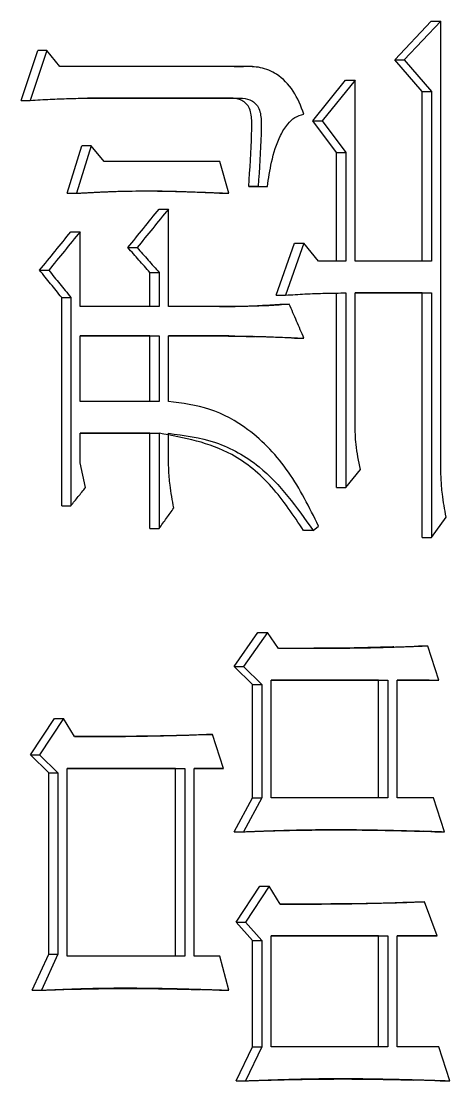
# Model space of a CAD drawing. Header units: millimetres. Extents: x 5659 to 7608, y 3628 to 5007.
# Drawn here: x 6512.94 to 6514.99, y 3833.57 to 3838.63 of the extents above; entities that cross this region are included whole.
import ezdxf

# ---------------------------------------------------------------- set-up
doc = ezdxf.new("R2010")
doc.units = ezdxf.units.MM

msp = doc.modelspace()

# ---------------------------------------------------------------- linework, layer by layer
at = {"color": 7, "linetype": 'Continuous', "lineweight": 25}
for p, q in [((6514.7227, 3838.4456), (6514.8965, 3838.6295)), ((6514.9425, 3838.6295), (6514.7685, 3838.4456)), ((6514.8965, 3838.6295), (6514.9425, 3838.6295)), ((6514.9425, 3836.5201), (6514.9425, 3838.6295)), ((6512.9374, 3838.2508), (6513.0166, 3838.4888)), ((6513.0602, 3838.4888), (6512.9808, 3838.2508)), ((6513.0602, 3838.4888), (6513.0166, 3838.4888)), ((6513.1219, 3838.4131), (6513.0602, 3838.4888)), ((6514.7227, 3838.4456), (6514.7685, 3838.4456)), ((6514.8531, 3838.2941), (6514.7227, 3838.4456)), ((6514.7685, 3838.4456), (6514.899, 3838.2941)), ((6514.0002, 3838.4131), (6513.1219, 3838.4131)), ((6513.9554, 3838.4131), (6514.0002, 3838.4131)), ((6514.0423, 3838.4126), (6514.0078, 3838.4126)), ((6514.3309, 3838.1535), (6514.4877, 3838.3482)), ((6514.5332, 3838.3482), (6514.3761, 3838.1535)), ((6514.4877, 3838.3482), (6514.5332, 3838.3482)), ((6514.5332, 3837.4828), (6514.5332, 3838.3482)), ((6514.8531, 3838.2941), (6514.899, 3838.2941)), ((6514.8531, 3837.4828), (6514.8531, 3838.2941)), ((6514.899, 3838.2941), (6514.899, 3837.4828)), ((6512.9374, 3838.2508), (6512.9808, 3838.2508)), ((6513.9379, 3838.2617), (6513.2539, 3838.2617)), ((6513.254, 3838.2617), (6513.9827, 3838.2617)), ((6513.938, 3838.2617), (6513.9828, 3838.2617)), ((6514.3309, 3838.1535), (6514.3761, 3838.1535)), ((6514.4442, 3838.0021), (6514.3309, 3838.1535)), ((6514.3761, 3838.1535), (6514.4896, 3838.0021)), ((6513.1574, 3837.8073), (6513.2278, 3838.0345)), ((6513.2716, 3838.0345), (6513.2012, 3837.8073)), ((6513.2716, 3838.0345), (6513.2278, 3838.0345)), ((6513.3332, 3837.9588), (6513.2716, 3838.0345)), ((6514.4442, 3838.0021), (6514.4896, 3838.0021)), ((6514.4442, 3837.4828), (6514.4442, 3838.0021)), ((6514.4896, 3838.0021), (6514.4896, 3837.4828)), ((6513.9301, 3837.8073), (6513.8863, 3837.9588)), ((6514.0702, 3837.8398), (6514.0253, 3837.8398)), ((6514.069, 3837.8398), (6514.1139, 3837.8398)), ((6514.0702, 3837.8398), (6514.1139, 3837.8398)), ((6513.1574, 3837.8073), (6513.2012, 3837.8073)), ((6513.8854, 3837.8073), (6513.9301, 3837.8073)), ((6513.5964, 3837.7316), (6513.6407, 3837.7316)), ((6513.6407, 3837.2665), (6513.6407, 3837.7316)), ((6513.175, 3837.6234), (6513.2188, 3837.6234)), ((6513.2188, 3837.2665), (6513.2188, 3837.6234)), ((6513.4473, 3837.5477), (6513.4914, 3837.5477)), ((6514.1564, 3837.3206), (6514.2437, 3837.5694)), ((6514.2888, 3837.5694), (6514.2014, 3837.3206)), ((6514.2437, 3837.5694), (6514.2888, 3837.5694)), ((6514.3587, 3837.4828), (6514.2888, 3837.5694)), ((6513.0255, 3837.4395), (6513.069, 3837.4395)), ((6514.4896, 3837.4828), (6514.3587, 3837.4828)), ((6514.899, 3837.4828), (6514.5332, 3837.4828)), ((6513.5526, 3837.4287), (6513.5968, 3837.4287)), ((6513.5526, 3837.2665), (6513.5526, 3837.4287)), ((6513.5968, 3837.4287), (6513.5968, 3837.2665)), ((6513.131, 3837.3097), (6513.1747, 3837.3097)), ((6513.131, 3836.3145), (6513.131, 3837.3097)), ((6513.1747, 3837.3097), (6513.1747, 3836.3145)), ((6514.1564, 3837.3206), (6514.2014, 3837.3206)), ((6514.4442, 3836.4011), (6514.4442, 3837.3314)), ((6514.4896, 3837.3314), (6514.4896, 3836.4011)), ((6514.5332, 3837.3314), (6514.899, 3837.3314)), ((6514.5332, 3836.704), (6514.5332, 3837.3314)), ((6514.8531, 3837.3314), (6514.5332, 3837.3314)), ((6514.8531, 3837.3314), (6514.899, 3837.3314)), ((6514.8531, 3836.1631), (6514.8531, 3837.3314)), ((6514.899, 3837.3314), (6514.899, 3836.1631)), ((6513.5968, 3837.2665), (6513.2188, 3837.2665)), ((6513.9301, 3837.2665), (6513.6407, 3837.2665)), ((6513.8854, 3837.2665), (6513.9301, 3837.2665)), ((6514.1738, 3837.2773), (6514.2189, 3837.2773)), ((6513.2188, 3836.8121), (6513.2188, 3837.1258)), ((6513.2188, 3837.1258), (6513.5968, 3837.1258)), ((6513.5526, 3837.1258), (6513.2188, 3837.1258)), ((6513.5526, 3837.1258), (6513.5968, 3837.1258)), ((6513.5526, 3836.8121), (6513.5526, 3837.1258)), ((6513.5968, 3837.1258), (6513.5968, 3836.8121)), ((6513.6407, 3837.1258), (6513.9301, 3837.1258)), ((6513.6407, 3836.8121), (6513.6407, 3837.1258)), ((6513.8854, 3837.1258), (6513.6407, 3837.1258)), ((6513.9301, 3837.1258), (6513.8854, 3837.1258)), ((6513.9306, 3837.1251), (6513.8854, 3837.1258)), ((6514.2437, 3837.115), (6514.2888, 3837.115)), ((6513.5968, 3836.8121), (6513.2188, 3836.8121)), ((6513.2188, 3836.6607), (6513.5969, 3836.6607)), ((6513.2188, 3836.5201), (6513.2188, 3836.6607)), ((6513.5526, 3836.6607), (6513.2188, 3836.6607)), ((6513.5526, 3836.6607), (6513.5969, 3836.6607)), ((6513.5526, 3836.2064), (6513.5526, 3836.6607)), ((6513.5969, 3836.6607), (6513.5969, 3836.2064)), ((6513.6407, 3836.5633), (6513.6407, 3836.6607)), ((6514.4896, 3836.4011), (6514.5594, 3836.4876)), ((6514.4442, 3836.4011), (6514.4896, 3836.4011)), ((6513.131, 3836.3145), (6513.1747, 3836.3145)), ((6514.899, 3836.1631), (6514.9686, 3836.2605)), ((6513.5526, 3836.2064), (6513.5969, 3836.2064)), ((6514.3325, 3836.1955), (6514.2873, 3836.1955)), ((6514.3325, 3836.1955), (6514.3587, 3836.2172)), ((6514.8531, 3836.1631), (6514.899, 3836.1631)), ((6513.9554, 3835.5465), (6514.069, 3835.7088)), ((6514.114, 3835.7088), (6514.0002, 3835.5465)), ((6514.069, 3835.7088), (6514.114, 3835.7088)), ((6514.1664, 3835.6331), (6514.114, 3835.7088)), ((6514.6937, 3835.6387), (6514.8357, 3835.6439)), ((6514.8816, 3835.6439), (6514.8357, 3835.6439)), ((6514.9338, 3835.4816), (6514.8816, 3835.6439)), ((6513.9554, 3835.5465), (6514.0002, 3835.5465)), ((6514.0428, 3835.46), (6513.9554, 3835.5465)), ((6514.0002, 3835.5465), (6514.0877, 3835.46)), ((6514.0428, 3835.46), (6514.0877, 3835.46)), ((6514.0428, 3834.9191), (6514.0428, 3835.46)), ((6514.0877, 3835.46), (6514.0877, 3834.9191)), ((6514.1315, 3834.9191), (6514.1315, 3835.4816)), ((6514.1315, 3835.4816), (6514.6901, 3835.4816)), ((6514.6444, 3835.4816), (6514.1315, 3835.4816)), ((6514.6444, 3835.4816), (6514.6901, 3835.4816)), ((6514.6444, 3834.9191), (6514.6444, 3835.4816)), ((6514.6901, 3835.4816), (6514.6901, 3834.9191)), ((6514.7337, 3834.9191), (6514.7337, 3835.4816)), ((6514.7337, 3835.4816), (6514.9338, 3835.4816)), ((6514.8878, 3835.4816), (6514.7337, 3835.4816)), ((6514.8878, 3835.4816), (6514.9338, 3835.4816)), ((6512.9815, 3835.1246), (6513.0959, 3835.2977)), ((6513.1395, 3835.2977), (6513.025, 3835.1246)), ((6513.0959, 3835.2977), (6513.1395, 3835.2977)), ((6513.1924, 3835.2112), (6513.1395, 3835.2977)), ((6513.8067, 3835.222), (6513.8513, 3835.222)), ((6513.9039, 3835.0597), (6513.8513, 3835.222)), ((6512.9815, 3835.1246), (6513.025, 3835.1246)), ((6513.0695, 3835.0381), (6512.9815, 3835.1246)), ((6513.025, 3835.1246), (6513.1131, 3835.0381)), ((6513.1571, 3834.1619), (6513.1571, 3835.0597)), ((6513.6753, 3835.0597), (6513.7197, 3835.0597)), ((6513.6753, 3834.1619), (6513.6753, 3835.0597)), ((6513.7197, 3835.0597), (6513.7197, 3834.1619)), ((6513.7636, 3835.0597), (6513.9039, 3835.0597)), ((6513.7636, 3834.1619), (6513.7636, 3835.0597)), ((6513.8592, 3835.0597), (6513.7636, 3835.0597)), ((6513.9039, 3835.0597), (6513.8592, 3835.0597)), ((6513.0695, 3835.0381), (6513.1131, 3835.0381)), ((6513.0695, 3834.1727), (6513.0695, 3835.0381)), ((6513.1131, 3835.0381), (6513.1131, 3834.1727)), ((6513.9554, 3834.7569), (6514.0428, 3834.9191)), ((6514.0877, 3834.9191), (6514.0002, 3834.7569)), ((6514.0428, 3834.9191), (6514.0877, 3834.9191)), ((6514.6901, 3834.9191), (6514.1315, 3834.9191)), ((6514.9077, 3834.9191), (6514.7337, 3834.9191)), ((6514.9599, 3834.7569), (6514.9077, 3834.9191)), ((6513.9554, 3834.7569), (6514.0002, 3834.7569)), ((6514.9139, 3834.7569), (6514.9599, 3834.7569)), ((6513.9642, 3834.3242), (6514.0778, 3834.4972)), ((6514.1227, 3834.4972), (6514.009, 3834.3242)), ((6514.0778, 3834.4972), (6514.1227, 3834.4972)), ((6514.1752, 3834.4107), (6514.1227, 3834.4972)), ((6514.8183, 3834.4215), (6514.8642, 3834.4215)), ((6514.9251, 3834.2593), (6514.8642, 3834.4215)), ((6513.9642, 3834.3242), (6514.009, 3834.3242)), ((6514.0428, 3834.2376), (6513.9642, 3834.3242)), ((6514.009, 3834.3242), (6514.0877, 3834.2376)), ((6514.1315, 3833.7292), (6514.1315, 3834.2593)), ((6514.1315, 3834.2593), (6514.6901, 3834.2593)), ((6514.6445, 3834.2593), (6514.1315, 3834.2593)), ((6514.6445, 3834.2593), (6514.6901, 3834.2593)), ((6514.6445, 3833.7292), (6514.6445, 3834.2593)), ((6514.6901, 3834.2593), (6514.6901, 3833.7292)), ((6514.7337, 3834.2593), (6514.9251, 3834.2593)), ((6514.7337, 3833.7292), (6514.7337, 3834.2593)), ((6514.8791, 3834.2593), (6514.7337, 3834.2593)), ((6514.9251, 3834.2593), (6514.8791, 3834.2593)), ((6514.0428, 3834.2376), (6514.0877, 3834.2376)), ((6514.0428, 3833.7292), (6514.0428, 3834.2376)), ((6514.0877, 3834.2376), (6514.0877, 3833.7292)), ((6512.9903, 3833.9996), (6513.0695, 3834.1727)), ((6513.1131, 3834.1727), (6513.0338, 3833.9996)), ((6513.0695, 3834.1727), (6513.1131, 3834.1727)), ((6513.8863, 3834.1619), (6513.7636, 3834.1619)), ((6513.9301, 3833.9996), (6513.8863, 3834.1619)), ((6512.9903, 3833.9996), (6513.0338, 3833.9996)), ((6513.8855, 3833.9996), (6513.7897, 3834.0024)), ((6513.8855, 3833.9996), (6513.9301, 3833.9996)), ((6513.9642, 3833.567), (6514.0428, 3833.7292)), ((6514.0877, 3833.7292), (6514.009, 3833.567)), ((6514.0428, 3833.7292), (6514.0877, 3833.7292)), ((6514.6901, 3833.7292), (6514.1315, 3833.7292)), ((6514.9338, 3833.7292), (6514.7337, 3833.7292)), ((6514.986, 3833.567), (6514.9338, 3833.7292)), ((6513.9642, 3833.567), (6514.009, 3833.567)), ((6514.9399, 3833.567), (6514.8098, 3833.5705)), ((6514.9399, 3833.567), (6514.986, 3833.567))]:
    msp.add_line(p, q, dxfattribs=at)
at = {"color": 7, "linetype": 'Continuous', "lineweight": 25, "flags": 128}
msp.add_lwpolyline([(6513.2452, 3836.4011), (6513.232, 3836.4606), (6513.2188, 3836.5201)], dxfattribs=at)
at = {"color": 7, "linetype": 'Continuous', "lineweight": 25}
for points, knots in [([(6514.2888, 3838.1859), (6514.2738, 3838.2241), (6514.2444, 3838.2991), (6514.168, 3838.377), (6514.0819, 3838.4124), (6514.0273, 3838.4129), (6514.0002, 3838.4131)], [0, 0, 0, 0, 0.291536, 0.572529, 0.787239, 1, 1, 1, 1]), ([(6512.9808, 3838.2508), (6513.0126, 3838.2529), (6513.074, 3838.2569), (6513.1651, 3838.2602), (6513.2243, 3838.2612), (6513.254, 3838.2617)], [0, 0, 0, 0, 0.349386, 0.674644, 1, 1, 1, 1]), ([(6514.0253, 3837.8398), (6514.0306, 3837.9239), (6514.0372, 3838.0298), (6514.0409, 3838.1557), (6514.0329, 3838.2204), (6513.9875, 3838.2591), (6513.9543, 3838.2608), (6513.9379, 3838.2617)], [0, 0, 0, 0, 0.512318, 0.645335, 0.776202, 0.889398, 1, 1, 1, 1]), ([(6513.9827, 3838.2617), (6513.9991, 3838.2608), (6514.0323, 3838.2591), (6514.0778, 3838.2204), (6514.0858, 3838.1557), (6514.0821, 3838.0298), (6514.0755, 3837.9239), (6514.0702, 3837.8398)], [0, 0, 0, 0, 0.110716, 0.223974, 0.35482, 0.487804, 1, 1, 1, 1]), ([(6514.1139, 3837.8398), (6514.1199, 3837.8784), (6514.1328, 3837.9622), (6514.1636, 3838.0652), (6514.2062, 3838.1355), (6514.2445, 3838.1733), (6514.2739, 3838.1817), (6514.2888, 3838.1859)], [0, 0, 0, 0, 0.279047, 0.604417, 0.761098, 0.879545, 1, 1, 1, 1]), ([(6513.8863, 3837.9588), (6513.804, 3837.9588), (6513.6199, 3837.9588), (6513.4352, 3837.9588), (6513.3332, 3837.9588)], [0, 0, 0, 0, 0.4472261, 1, 1, 1, 1]), ([(6514.0253, 3837.8398), (6514.0335, 3837.8398), (6514.0481, 3837.8398), (6514.0626, 3837.8398), (6514.069, 3837.8398)], [0, 0, 0, 0, 0.56, 1, 1, 1, 1]), ([(6513.2012, 3837.8073), (6513.2069, 3837.8077), (6513.2184, 3837.8083), (6513.2356, 3837.8093), (6513.2529, 3837.8102), (6513.2701, 3837.8111), (6513.2874, 3837.812), (6513.3046, 3837.8129), (6513.319, 3837.8136), (6513.3333, 3837.8142), (6513.3477, 3837.8148), (6513.3822, 3837.8162), (6513.4569, 3837.8183), (6513.5488, 3837.8187), (6513.6292, 3837.8175), (6513.6693, 3837.8166), (6513.6923, 3837.816), (6513.7152, 3837.8154), (6513.7439, 3837.8146), (6513.7725, 3837.8136), (6513.7955, 3837.8127), (6513.8126, 3837.812), (6513.8298, 3837.8113), (6513.8441, 3837.8108), (6513.8556, 3837.8104), (6513.8642, 3837.81), (6513.8728, 3837.8097), (6513.8814, 3837.8094), (6513.8899, 3837.809), (6513.8985, 3837.8087), (6513.9071, 3837.8084), (6513.9143, 3837.8081), (6513.9219, 3837.8077), (6513.9267, 3837.8075), (6513.9301, 3837.8073)], [0, 0, 0, 0, 0.023618, 0.047236, 0.070855, 0.094473, 0.118091, 0.141709, 0.165327, 0.177136, 0.200755, 0.224373, 0.318848, 0.507812, 0.602286, 0.649522, 0.67314, 0.696758, 0.743995, 0.791231, 0.81485, 0.838468, 0.862086, 0.885704, 0.897513, 0.909322, 0.921131, 0.932941, 0.94475, 0.956559, 0.968368, 0.980177, 0.986081, 1, 1, 1, 1]), ([(6513.8854, 3837.8073), (6513.8396, 3837.8092), (6513.748, 3837.8129), (6513.6285, 3837.8169), (6513.5547, 3837.8177), (6513.5268, 3837.818)], [0, 0, 0, 0, 0.38362, 0.767243, 1, 1, 1, 1]), ([(6513.4473, 3837.5477), (6513.4722, 3837.5784), (6513.5219, 3837.6397), (6513.5716, 3837.701), (6513.5964, 3837.7316)], [0, 0, 0, 0, 0.499998, 1, 1, 1, 1]), ([(6513.6407, 3837.7316), (6513.6159, 3837.701), (6513.5661, 3837.6397), (6513.5163, 3837.5784), (6513.4914, 3837.5477)], [0, 0, 0, 0, 0.5, 1, 1, 1, 1]), ([(6513.0255, 3837.4395), (6513.0504, 3837.4702), (6513.1003, 3837.5315), (6513.1501, 3837.5928), (6513.175, 3837.6234)], [0, 0, 0, 0, 0.499999, 1, 1, 1, 1]), ([(6513.2188, 3837.6234), (6513.1938, 3837.5928), (6513.1439, 3837.5315), (6513.094, 3837.4702), (6513.069, 3837.4395)], [0, 0, 0, 0, 0.5, 1, 1, 1, 1]), ([(6513.5526, 3837.4287), (6513.5351, 3837.4486), (6513.5, 3837.4882), (6513.4649, 3837.5279), (6513.4473, 3837.5477)], [0, 0, 0, 0, 0.5, 1, 1, 1, 1]), ([(6513.4914, 3837.5477), (6513.509, 3837.5279), (6513.5442, 3837.4882), (6513.5793, 3837.4486), (6513.5968, 3837.4287)], [0, 0, 0, 0, 0.499996, 1, 1, 1, 1]), ([(6513.131, 3837.3097), (6513.1134, 3837.3314), (6513.0783, 3837.3746), (6513.0431, 3837.4179), (6513.0255, 3837.4395)], [0, 0, 0, 0, 0.5, 1, 1, 1, 1]), ([(6513.069, 3837.4395), (6513.0866, 3837.4179), (6513.1219, 3837.3746), (6513.1571, 3837.3314), (6513.1747, 3837.3097)], [0, 0, 0, 0, 0.499996, 1, 1, 1, 1]), ([(6514.2014, 3837.3206), (6514.2322, 3837.3226), (6514.2956, 3837.3267), (6514.3917, 3837.3299), (6514.457, 3837.3309), (6514.4896, 3837.3314)], [0, 0, 0, 0, 0.3204463, 0.660167, 1, 1, 1, 1]), ([(6513.8854, 3837.2665), (6513.9184, 3837.2666), (6513.983, 3837.2669), (6514.0792, 3837.271), (6514.1423, 3837.2752), (6514.1738, 3837.2773)], [0, 0, 0, 0, 0.342239, 0.67104, 1, 1, 1, 1]), ([(6514.2189, 3837.2773), (6514.1861, 3837.2747), (6514.1217, 3837.2695), (6514.0253, 3837.267), (6513.9619, 3837.2666), (6513.9301, 3837.2665)], [0, 0, 0, 0, 0.341779, 0.670798, 1, 1, 1, 1]), ([(6514.2888, 3837.115), (6514.2772, 3837.1421), (6514.2539, 3837.1962), (6514.2305, 3837.2503), (6514.2189, 3837.2773)], [0, 0, 0, 0, 0.4999993, 1, 1, 1, 1]), ([(6513.9288, 3837.1253), (6513.9376, 3837.1252), (6513.957, 3837.1249), (6514.0023, 3837.124), (6514.0339, 3837.1231), (6514.0572, 3837.1223)], [0, 0, 0, 0, 0.180074, 0.397437, 1, 1, 1, 1]), ([(6513.9301, 3837.1258), (6513.9686, 3837.1254), (6514.0477, 3837.1246), (6514.1673, 3837.12), (6514.2483, 3837.1167), (6514.2888, 3837.115)], [0, 0, 0, 0, 0.321579, 0.660777, 1, 1, 1, 1]), ([(6514.2437, 3837.115), (6514.2053, 3837.1167), (6514.1419, 3837.1194), (6514.0785, 3837.1215), (6514.0536, 3837.1223)], [0, 0, 0, 0, 0.606289, 1, 1, 1, 1]), ([(6514.3587, 3836.2172), (6514.3145, 3836.3063), (6514.2275, 3836.482), (6514.0453, 3836.675), (6513.8421, 3836.7874), (6513.7076, 3836.8039), (6513.6407, 3836.8121)], [0, 0, 0, 0, 0.289657, 0.571456, 0.787204, 1, 1, 1, 1]), ([(6514.5594, 3836.4876), (6514.5507, 3836.5274), (6514.5352, 3836.5985), (6514.5338, 3836.6717), (6514.5332, 3836.704)], [0, 0, 0, 0, 0.558835, 1, 1, 1, 1]), ([(6514.2873, 3836.1955), (6514.2393, 3836.2679), (6514.1445, 3836.4108), (6513.9158, 3836.6029), (6513.7167, 3836.6389), (6513.5964, 3836.6607)], [0, 0, 0, 0, 0.28908, 0.570701, 1, 1, 1, 1]), ([(6513.6407, 3836.6607), (6513.717, 3836.6507), (6513.8706, 3836.6305), (6514.127, 3836.4868), (6514.254, 3836.3068), (6514.3325, 3836.1955)], [0, 0, 0, 0, 0.273464, 0.551009, 1, 1, 1, 1]), ([(6513.6671, 3836.3037), (6513.6602, 3836.3402), (6513.6488, 3836.4011), (6513.6419, 3836.4882), (6513.6411, 3836.5382), (6513.6407, 3836.5633)], [0, 0, 0, 0, 0.426096, 0.71242, 1, 1, 1, 1]), ([(6514.9686, 3836.2605), (6514.9618, 3836.2969), (6514.9505, 3836.3578), (6514.9436, 3836.4449), (6514.9428, 3836.495), (6514.9425, 3836.5201)], [0, 0, 0, 0, 0.426056, 0.7124, 1, 1, 1, 1]), ([(6513.1747, 3836.3145), (6513.1865, 3836.329), (6513.21, 3836.3578), (6513.2334, 3836.3867), (6513.2452, 3836.4011)], [0, 0, 0, 0, 0.4999989, 1, 1, 1, 1]), ([(6513.5969, 3836.2064), (6513.6086, 3836.2226), (6513.632, 3836.2551), (6513.6554, 3836.2875), (6513.6671, 3836.3037)], [0, 0, 0, 0, 0.499998, 1, 1, 1, 1]), ([(6514.8816, 3835.6439), (6514.8776, 3835.6437), (6514.8657, 3835.6433), (6514.8499, 3835.6426), (6514.834, 3835.642), (6514.8181, 3835.6414), (6514.7982, 3835.6406), (6514.7744, 3835.6397), (6514.7506, 3835.6389), (6514.7307, 3835.6382), (6514.7029, 3835.6373), (6514.6512, 3835.6357), (6514.5955, 3835.6344), (6514.5517, 3835.6338), (6514.5318, 3835.6335), (6514.5119, 3835.6332), (6514.488, 3835.633), (6514.4641, 3835.6328), (6514.4402, 3835.6327), (6514.4163, 3835.6326), (6514.3924, 3835.6325), (6514.3724, 3835.6325), (6514.3525, 3835.6325), (6514.3326, 3835.6325), (6514.3126, 3835.6325), (6514.2967, 3835.6326), (6514.2847, 3835.6326), (6514.2727, 3835.6326), (6514.2608, 3835.6327), (6514.2488, 3835.6327), (6514.2368, 3835.6328), (6514.2248, 3835.6328), (6514.2129, 3835.6329), (6514.2029, 3835.6329), (6514.1949, 3835.6329), (6514.1899, 3835.633), (6514.1849, 3835.633), (6514.1799, 3835.633), (6514.1734, 3835.633), (6514.1689, 3835.6331), (6514.1664, 3835.6331)], [0, 0, 0, 0, 0.016701, 0.050103, 0.066804, 0.083505, 0.116907, 0.150309, 0.183711, 0.217114, 0.233815, 0.300619, 0.434229, 0.467631, 0.484332, 0.517734, 0.551136, 0.584538, 0.617941, 0.651343, 0.684745, 0.718147, 0.734848, 0.76825, 0.801652, 0.818353, 0.835054, 0.851755, 0.868456, 0.885157, 0.901858, 0.918559, 0.93526, 0.951962, 0.960312, 0.968663, 0.972838, 0.981188, 0.989539, 1, 1, 1, 1]), ([(6514.7185, 3835.6397), (6514.7185, 3835.6397), (6514.7186, 3835.6397), (6514.7164, 3835.6397), (6514.6472, 3835.6379), (6514.4996, 3835.6341), (6514.3476, 3835.6332), (6514.2653, 3835.633), (6514.2235, 3835.633), (6514.2081, 3835.633), (6514.1989, 3835.633), (6514.1969, 3835.6329), (6514.1958, 3835.6329)], [0, 0, 0, 0, 0.000675, 0.007002, 0.025332, 0.463155, 0.687527, 0.851445, 0.893875, 0.93051, 0.9646, 1, 1, 1, 1]), ([(6513.1923, 3835.2113), (6513.2289, 3835.2114), (6513.291, 3835.2116), (6513.3595, 3835.2121), (6513.3946, 3835.2123), (6513.4074, 3835.2124), (6513.4201, 3835.2126), (6513.4329, 3835.2127), (6513.4552, 3835.2129), (6513.5222, 3835.2138), (6513.6426, 3835.2158), (6513.7501, 3835.2198), (6513.8067, 3835.222)], [0, 0, 0, 0, 0.178238, 0.302779, 0.333914, 0.349482, 0.36505, 0.396185, 0.411753, 0.474024, 0.723108, 1, 1, 1, 1]), ([(6513.8513, 3835.222), (6513.8258, 3835.2209), (6513.794, 3835.2195), (6513.7558, 3835.2181), (6513.7367, 3835.2175), (6513.6985, 3835.2165), (6513.6157, 3835.2148), (6513.5265, 3835.2131), (6513.4563, 3835.2125), (6513.4339, 3835.2123), (6513.4212, 3835.2122), (6513.4116, 3835.2121), (6513.402, 3835.2121), (6513.3924, 3835.212), (6513.3829, 3835.2119), (6513.3733, 3835.2119), (6513.3637, 3835.2118), (6513.3541, 3835.2118), (6513.3445, 3835.2117), (6513.335, 3835.2117), (6513.3222, 3835.2116), (6513.3094, 3835.2116), (6513.2966, 3835.2115), (6513.287, 3835.2115), (6513.2791, 3835.2115), (6513.2727, 3835.2114), (6513.2679, 3835.2114), (6513.2631, 3835.2114), (6513.2583, 3835.2114), (6513.2519, 3835.2114), (6513.2455, 3835.2113), (6513.2391, 3835.2113), (6513.2343, 3835.2113), (6513.2295, 3835.2113), (6513.2247, 3835.2113), (6513.2199, 3835.2113), (6513.2151, 3835.2112), (6513.2104, 3835.2112), (6513.2056, 3835.2112), (6513.1996, 3835.2112), (6513.1952, 3835.2112), (6513.1924, 3835.2112)], [0, 0, 0, 0, 0.1161503, 0.1451879, 0.1742255, 0.2032631, 0.3194139, 0.5517156, 0.6097907, 0.6388283, 0.653347, 0.6678658, 0.6823846, 0.6969034, 0.7114221, 0.7259409, 0.7404597, 0.7549785, 0.7694972, 0.784016, 0.7985348, 0.8275724, 0.8420911, 0.8566099, 0.8711287, 0.8783881, 0.8856475, 0.8929069, 0.9001662, 0.9074256, 0.9219444, 0.9292038, 0.9364632, 0.9437226, 0.950982, 0.9582413, 0.9655007, 0.9727601, 0.9800195, 0.9872789, 1, 1, 1, 1]), ([(6513.1571, 3835.0597), (6513.251, 3835.0597), (6513.4389, 3835.0597), (6513.6261, 3835.0597), (6513.7197, 3835.0597)], [0, 0, 0, 0, 0.4999959, 1, 1, 1, 1]), ([(6513.6753, 3835.0597), (6513.5818, 3835.0597), (6513.4094, 3835.0597), (6513.2364, 3835.0597), (6513.1571, 3835.0597)], [0, 0, 0, 0, 0.542086, 1, 1, 1, 1]), ([(6514.0002, 3834.7569), (6514.0049, 3834.757), (6514.0119, 3834.7573), (6514.0213, 3834.7577), (6514.0284, 3834.7579), (6514.0354, 3834.7582), (6514.0424, 3834.7585), (6514.0495, 3834.7587), (6514.0565, 3834.759), (6514.0635, 3834.7593), (6514.0706, 3834.7595), (6514.0776, 3834.7598), (6514.0846, 3834.76), (6514.0917, 3834.7603), (6514.0987, 3834.7606), (6514.1058, 3834.7608), (6514.1151, 3834.7611), (6514.1245, 3834.7615), (6514.1339, 3834.7618), (6514.1409, 3834.762), (6514.148, 3834.7623), (6514.155, 3834.7625), (6514.162, 3834.7627), (6514.1691, 3834.7629), (6514.1761, 3834.7632), (6514.1831, 3834.7634), (6514.1902, 3834.7636), (6514.1972, 3834.7638), (6514.2042, 3834.764), (6514.2136, 3834.7643), (6514.223, 3834.7645), (6514.2323, 3834.7648), (6514.2464, 3834.7651), (6514.2769, 3834.7658), (6514.3143, 3834.7665), (6514.3471, 3834.7669), (6514.3635, 3834.7671), (6514.3729, 3834.7672), (6514.3799, 3834.7672), (6514.3869, 3834.7673), (6514.394, 3834.7673), (6514.401, 3834.7673), (6514.408, 3834.7674), (6514.415, 3834.7674), (6514.4244, 3834.7674), (6514.4338, 3834.7674), (6514.4431, 3834.7674), (6514.4501, 3834.7674), (6514.4572, 3834.7674), (6514.4642, 3834.7674), (6514.4712, 3834.7673), (6514.4782, 3834.7673), (6514.4852, 3834.7673), (6514.4922, 3834.7672), (6514.4993, 3834.7672), (6514.5063, 3834.7671), (6514.5133, 3834.7671), (6514.5203, 3834.767), (6514.5273, 3834.767), (6514.5344, 3834.7669), (6514.5437, 3834.7668), (6514.5531, 3834.7667), (6514.5624, 3834.7666), (6514.5694, 3834.7665), (6514.5764, 3834.7664), (6514.5835, 3834.7663), (6514.5905, 3834.7662), (6514.6045, 3834.766), (6514.6349, 3834.7654), (6514.6723, 3834.7647), (6514.705, 3834.764), (6514.7213, 3834.7636), (6514.7306, 3834.7633), (6514.7376, 3834.7632), (6514.7446, 3834.763), (6514.7516, 3834.7628), (6514.7586, 3834.7626), (6514.7657, 3834.7625), (6514.775, 3834.7622), (6514.7843, 3834.762), (6514.7937, 3834.7617), (6514.8007, 3834.7615), (6514.8077, 3834.7613), (6514.8147, 3834.7611), (6514.8217, 3834.7609), (6514.8287, 3834.7608), (6514.8357, 3834.7606), (6514.8427, 3834.7604), (6514.8496, 3834.7601), (6514.8566, 3834.7599), (6514.8636, 3834.7597), (6514.873, 3834.7595), (6514.8823, 3834.7592), (6514.8916, 3834.7589), (6514.8986, 3834.7587), (6514.9056, 3834.7585), (6514.9126, 3834.7583), (6514.9196, 3834.7581), (6514.9266, 3834.7579), (6514.9336, 3834.7577), (6514.9406, 3834.7574), (6514.9493, 3834.7572), (6514.9558, 3834.757), (6514.9599, 3834.7569)], [0, 0, 0, 0, 0.014624, 0.021936, 0.029248, 0.036561, 0.043873, 0.051185, 0.058497, 0.065809, 0.073121, 0.080433, 0.087745, 0.095057, 0.102369, 0.109682, 0.116994, 0.131618, 0.13893, 0.146242, 0.153554, 0.160866, 0.168178, 0.17549, 0.182803, 0.190115, 0.197427, 0.204739, 0.212051, 0.219363, 0.233987, 0.241299, 0.248611, 0.27786, 0.336357, 0.365605, 0.38023, 0.387542, 0.394854, 0.402166, 0.409478, 0.41679, 0.424102, 0.431414, 0.438727, 0.453351, 0.460663, 0.467975, 0.475287, 0.482599, 0.489911, 0.497223, 0.504535, 0.511848, 0.51916, 0.526472, 0.533784, 0.541096, 0.548408, 0.55572, 0.563032, 0.577656, 0.584969, 0.592281, 0.599593, 0.606905, 0.614217, 0.621529, 0.650778, 0.709274, 0.738523, 0.753147, 0.760459, 0.767771, 0.775083, 0.782395, 0.789708, 0.79702, 0.804332, 0.818956, 0.826268, 0.83358, 0.840892, 0.848204, 0.855516, 0.862829, 0.870141, 0.877453, 0.884765, 0.892077, 0.899389, 0.906701, 0.921325, 0.928638, 0.93595, 0.943262, 0.950574, 0.957886, 0.965198, 0.97251, 0.979822, 0.987134, 1, 1, 1, 1]), ([(6514.0539, 3834.7589), (6514.0549, 3834.7589), (6514.0567, 3834.759), (6514.109, 3834.7606), (6514.2573, 3834.7644), (6514.4589, 3834.7666), (6514.6401, 3834.7646), (6514.7645, 3834.7617), (6514.8202, 3834.7602), (6514.8468, 3834.7594), (6514.8553, 3834.7591), (6514.8581, 3834.759), (6514.86, 3834.7589)], [0, 0, 0, 0, 0.026122, 0.044146, 0.255979, 0.501618, 0.750557, 0.872355, 0.935088, 0.962148, 0.974945, 1, 1, 1, 1]), ([(6514.9139, 3834.7569), (6514.9045, 3834.7572), (6514.8906, 3834.7578), (6514.8725, 3834.7585), (6514.8638, 3834.7588), (6514.8598, 3834.7589)], [0, 0, 0, 0, 0.5171549, 0.7757323, 1, 1, 1, 1]), ([(6514.1751, 3834.4109), (6514.2248, 3834.411), (6514.3392, 3834.4113), (6514.5538, 3834.4127), (6514.7182, 3834.4182), (6514.8183, 3834.4215)], [0, 0, 0, 0, 0.23129, 0.53224, 1, 1, 1, 1]), ([(6514.8642, 3834.4215), (6514.832, 3834.42), (6514.7838, 3834.4178), (6514.7274, 3834.4163), (6514.6992, 3834.4157), (6514.671, 3834.4151), (6514.5864, 3834.4134), (6514.5017, 3834.4123), (6514.4291, 3834.4118), (6514.4169, 3834.4117), (6514.4048, 3834.4116), (6514.3927, 3834.4115), (6514.3826, 3834.4115), (6514.3725, 3834.4114), (6514.3624, 3834.4113), (6514.3503, 3834.4113), (6514.3382, 3834.4112), (6514.3281, 3834.4112), (6514.318, 3834.4111), (6514.3079, 3834.4111), (6514.2958, 3834.411), (6514.2857, 3834.411), (6514.2756, 3834.411), (6514.2655, 3834.411), (6514.2554, 3834.4109), (6514.2473, 3834.4109), (6514.2412, 3834.4109), (6514.2352, 3834.4109), (6514.2301, 3834.4108), (6514.2251, 3834.4108), (6514.22, 3834.4108), (6514.2139, 3834.4108), (6514.2089, 3834.4108), (6514.2038, 3834.4108), (6514.1988, 3834.4108), (6514.1927, 3834.4107), (6514.1876, 3834.4107), (6514.1818, 3834.4107), (6514.178, 3834.4107), (6514.1752, 3834.4107)], [0, 0, 0, 0, 0.1404896, 0.2107353, 0.2458577, 0.2634189, 0.3336637, 0.6146474, 0.6322086, 0.6497698, 0.667331, 0.6848922, 0.7024533, 0.7112339, 0.7287951, 0.7463563, 0.7639175, 0.7814787, 0.7902593, 0.8078205, 0.8253817, 0.8429429, 0.8517235, 0.8692847, 0.8868458, 0.8956264, 0.904407, 0.9131876, 0.9219682, 0.9263585, 0.9351391, 0.9439197, 0.9527003, 0.9570906, 0.9658712, 0.9746518, 0.9834324, 0.9878227, 1, 1, 1, 1]), ([(6513.7197, 3834.1619), (6513.6261, 3834.1619), (6513.4389, 3834.1619), (6513.251, 3834.1619), (6513.1571, 3834.1619)], [0, 0, 0, 0, 0.4999959, 1, 1, 1, 1]), ([(6513.0338, 3833.9996), (6513.0401, 3833.9999), (6513.0528, 3834.0005), (6513.0687, 3834.0012), (6513.0846, 3834.0018), (6513.0973, 3834.0024), (6513.1132, 3834.0031), (6513.1259, 3834.0036), (6513.1417, 3834.0042), (6513.1544, 3834.0047), (6513.1703, 3834.0053), (6513.183, 3834.0058), (6513.1989, 3834.0064), (6513.2116, 3834.0068), (6513.2274, 3834.0073), (6513.2401, 3834.0077), (6513.256, 3834.0082), (6513.2687, 3834.0085), (6513.2845, 3834.0089), (6513.2972, 3834.0092), (6513.3099, 3834.0094), (6513.3226, 3834.0096), (6513.3353, 3834.0098), (6513.3511, 3834.0101), (6513.3638, 3834.0102), (6513.3797, 3834.0104), (6513.3924, 3834.0104), (6513.4082, 3834.0105), (6513.4209, 3834.0106), (6513.4367, 3834.0106), (6513.4494, 3834.0106), (6513.4653, 3834.0105), (6513.5001, 3834.0104), (6513.5445, 3834.0099), (6513.5888, 3834.0092), (6513.6141, 3834.0087), (6513.6299, 3834.0084), (6513.6458, 3834.0081), (6513.6584, 3834.0078), (6513.6742, 3834.0074), (6513.6869, 3834.0071), (6513.7027, 3834.0067), (6513.7154, 3834.0063), (6513.7312, 3834.0059), (6513.7438, 3834.0055), (6513.7596, 3834.0051), (6513.7723, 3834.0047), (6513.7881, 3834.0042), (6513.8007, 3834.0038), (6513.8134, 3834.0035), (6513.826, 3834.0031), (6513.8386, 3834.0027), (6513.8544, 3834.0021), (6513.8671, 3834.0017), (6513.8829, 3834.0012), (6513.8955, 3834.0008), (6513.9123, 3834.0002), (6513.9228, 3833.9999), (6513.9301, 3833.9996)], [0, 0, 0, 0, 0.021203, 0.042406, 0.053008, 0.074211, 0.084813, 0.106016, 0.116618, 0.137821, 0.148423, 0.169626, 0.180228, 0.201431, 0.212032, 0.233236, 0.243837, 0.265041, 0.275642, 0.296845, 0.307447, 0.318049, 0.339252, 0.349854, 0.371057, 0.381658, 0.402862, 0.413463, 0.434667, 0.445268, 0.466472, 0.477073, 0.498276, 0.58309, 0.625497, 0.6467, 0.667903, 0.678505, 0.699708, 0.71031, 0.731513, 0.742114, 0.763318, 0.773919, 0.795123, 0.805724, 0.826927, 0.837529, 0.858732, 0.869334, 0.879936, 0.901139, 0.91174, 0.932944, 0.943545, 0.964749, 0.97535, 1, 1, 1, 1]), ([(6513.0807, 3834.0016), (6513.0807, 3834.0016), (6513.0804, 3834.0016), (6513.0817, 3834.0017), (6513.0862, 3834.0018), (6513.2003, 3834.0054), (6513.4545, 3834.011), (6513.676, 3834.0056), (6513.7946, 3834.0026)], [0, 0, 0, 0, 0.000307, 0.006653, 0.012934, 0.04093, 0.486725, 1, 1, 1, 1]), ([(6514.009, 3833.567), (6514.0153, 3833.5672), (6514.0249, 3833.5675), (6514.0376, 3833.568), (6514.0471, 3833.5684), (6514.0567, 3833.5687), (6514.0662, 3833.569), (6514.0757, 3833.5694), (6514.0853, 3833.5697), (6514.0948, 3833.5701), (6514.1044, 3833.5704), (6514.1139, 3833.5707), (6514.1234, 3833.5711), (6514.1361, 3833.5715), (6514.1488, 3833.5719), (6514.1616, 3833.5723), (6514.1711, 3833.5727), (6514.1806, 3833.573), (6514.1933, 3833.5733), (6514.2092, 3833.5738), (6514.2283, 3833.5744), (6514.2473, 3833.5749), (6514.2664, 3833.5754), (6514.2854, 3833.5758), (6514.3045, 3833.5762), (6514.3235, 3833.5766), (6514.3426, 3833.5769), (6514.3616, 3833.5772), (6514.3807, 3833.5774), (6514.3997, 3833.5776), (6514.4251, 3833.5778), (6514.4505, 3833.5778), (6514.4759, 3833.5778), (6514.5139, 3833.5777), (6514.571, 3833.5773), (6514.628, 3833.5764), (6514.6723, 3833.5756), (6514.704, 3833.575), (6514.7356, 3833.5742), (6514.761, 3833.5736), (6514.7799, 3833.5731), (6514.7958, 3833.5727), (6514.8084, 3833.5723), (6514.8179, 3833.5721), (6514.8274, 3833.5718), (6514.8369, 3833.5715), (6514.8464, 3833.5712), (6514.8558, 3833.571), (6514.8653, 3833.5707), (6514.878, 3833.5703), (6514.8906, 3833.5699), (6514.9033, 3833.5695), (6514.9112, 3833.5693), (6514.9175, 3833.5691), (6514.9222, 3833.5689), (6514.927, 3833.5688), (6514.9317, 3833.5687), (6514.9364, 3833.5685), (6514.9428, 3833.5683), (6514.9491, 3833.5681), (6514.9554, 3833.5679), (6514.9601, 3833.5678), (6514.9649, 3833.5676), (6514.9696, 3833.5675), (6514.9743, 3833.5673), (6514.9798, 3833.5672), (6514.9837, 3833.567), (6514.986, 3833.567)], [0, 0, 0, 0, 0.019469, 0.029204, 0.038938, 0.048673, 0.058408, 0.068142, 0.077877, 0.087611, 0.097346, 0.107081, 0.116815, 0.12655, 0.146019, 0.155754, 0.165488, 0.175223, 0.184958, 0.204427, 0.223896, 0.243365, 0.262835, 0.282304, 0.301773, 0.321242, 0.340712, 0.360181, 0.37965, 0.399119, 0.418589, 0.457527, 0.476996, 0.496466, 0.574343, 0.65222, 0.67169, 0.710628, 0.749567, 0.769036, 0.788505, 0.807974, 0.817709, 0.827444, 0.837178, 0.846913, 0.856647, 0.866382, 0.876117, 0.885851, 0.90532, 0.915055, 0.92479, 0.929657, 0.934524, 0.939392, 0.944259, 0.949126, 0.953994, 0.963728, 0.968595, 0.973463, 0.97833, 0.983197, 0.988065, 0.992932, 1, 1, 1, 1]), ([(6514.0993, 3833.5698), (6514.0993, 3833.5698), (6514.0992, 3833.5698), (6514.1, 3833.5698), (6514.1099, 3833.57), (6514.2297, 3833.5729), (6514.4878, 3833.5781), (6514.7035, 3833.5733), (6514.8144, 3833.5708)], [0, 0, 0, 0, 0.000769, 0.002148, 0.006887, 0.052383, 0.512854, 1, 1, 1, 1])]:
    msp.add_open_spline(points, degree=3, knots=knots, dxfattribs=at)

doc.saveas('drawing.dxf')
